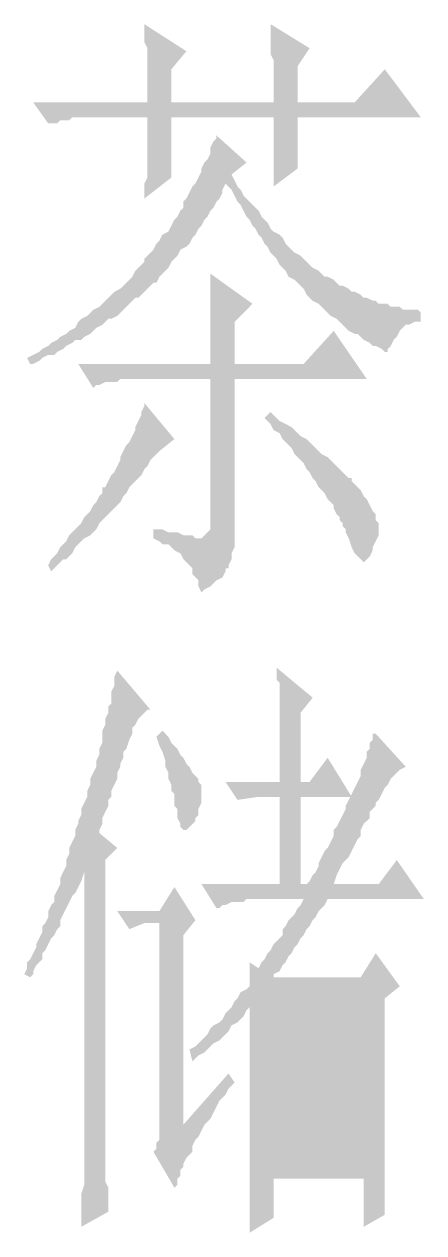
# Model space of a CAD drawing. Header units: millimetres. Extents: x -1120 to 100154, y -9529 to 14223.
# Drawn here: x 92912 to 93201, y 11198 to 12072 of the extents above; entities that cross this region are included whole.
import ezdxf

# ---------------------------------------------------------------- set-up
doc = ezdxf.new("R2010")
doc.units = ezdxf.units.MM
doc.layers.add('A-立面看线', color=7, linetype='Continuous')

msp = doc.modelspace()

# ---------------------------------------------------------------- hatches: boundary and pattern name
at = {"layer": 'A-立面看线'}
for points in [[(92998.75, 11946.12), (92998.75, 11950.47), (92998.75, 11957), (93000.92, 11961.35), (93000.92, 11965.7), (93000.92, 11970.05), (93000.92, 11974.4), (93000.92, 11978.76), (93000.92, 11983.11), (93000.92, 11987.46), (93000.92, 11991.81), (93000.92, 11996.16), (93000.92, 12000.51), (93000.92, 12004.86), (92957.41, 12004.86), (92953.06, 12004.86), (92950.88, 12004.86), (92946.53, 12004.86), (92944.35, 12002.69), (92940, 12002.69), (92937.83, 12002.69), (92935.65, 12000.51), (92931.3, 12000.51), (92929.12, 12000.51), (92918.24, 12015.74), (93000.92, 12015.74), (93000.92, 12020.09), (93000.92, 12024.45), (93000.92, 12028.8), (93000.92, 12033.15), (93000.92, 12037.5), (93000.92, 12041.85), (93000.92, 12046.2), (93000.92, 12050.56), (93000.92, 12054.91), (92998.75, 12059.26), (92998.75, 12063.61), (92998.75, 12070.14), (92998.75, 12072.31), (93029.21, 12052.73), (93018.33, 12039.68), (93018.33, 12015.74), (93092.3, 12015.74), (93092.3, 12020.09), (93092.3, 12024.45), (93092.3, 12028.8), (93092.3, 12033.15), (93092.3, 12037.5), (93092.3, 12041.85), (93092.3, 12046.2), (93090.13, 12050.56), (93090.13, 12054.91), (93090.13, 12059.26), (93090.13, 12063.61), (93090.13, 12070.14), (93090.13, 12072.31), (93118.41, 12054.91), (93109.71, 12041.85), (93109.71, 12015.74), (93151.05, 12015.74), (93172.8, 12039.68), (93198.91, 12004.86), (93109.71, 12004.86), (93109.71, 12000.51), (93109.71, 11996.16), (93109.71, 11991.81), (93109.71, 11987.46), (93109.71, 11983.11), (93109.71, 11978.76), (93109.71, 11974.4), (93109.71, 11967.88), (93109.71, 11967.88), (93092.3, 11954.82), (93092.3, 12004.86), (93018.33, 12004.86), (93018.33, 11961.35), (92998.75, 11946.12)], [(93072.72, 11972.23), (93061.84, 11963.53), (93064.02, 11959.17), (93066.19, 11954.82), (93068.37, 11952.65), (93070.54, 11948.3), (93072.72, 11946.12), (93077.07, 11941.77), (93079.25, 11939.59), (93081.42, 11937.42), (93083.6, 11933.07), (93085.78, 11930.89), (93087.95, 11928.71), (93090.13, 11924.36), (93092.3, 11922.19), (93096.65, 11920.01), (93098.83, 11917.84), (93101.01, 11913.48), (93103.18, 11911.31), (93105.36, 11909.13), (93107.53, 11906.96), (93111.88, 11904.78), (93114.06, 11902.61), (93116.24, 11900.43), (93118.41, 11898.25), (93120.59, 11896.08), (93124.94, 11893.9), (93127.11, 11891.73), (93129.29, 11889.55), (93131.47, 11889.55), (93135.82, 11887.38), (93137.99, 11885.2), (93140.17, 11883.02), (93142.34, 11883.02), (93146.7, 11880.85), (93148.87, 11878.67), (93151.05, 11878.67), (93155.4, 11876.5), (93157.57, 11874.32), (93159.75, 11874.32), (93164.1, 11872.15), (93166.28, 11872.15), (93168.45, 11869.97), (93172.8, 11869.97), (93174.98, 11869.97), (93177.16, 11867.79), (93181.51, 11867.79), (93183.68, 11867.79), (93185.86, 11865.62), (93190.21, 11865.62), (93192.39, 11865.62), (93196.74, 11865.62), (93198.91, 11863.44), (93198.91, 11863.44), (93198.91, 11856.92), (93196.74, 11856.92), (93194.56, 11856.92), (93190.21, 11854.74), (93188.03, 11854.74), (93185.86, 11852.56), (93183.68, 11850.39), (93181.51, 11846.04), (93179.33, 11843.86), (93177.16, 11839.51), (93174.98, 11837.33), (93174.98, 11835.16), (93172.8, 11835.16), (93170.63, 11837.33), (93166.28, 11839.51), (93164.1, 11839.51), (93161.93, 11841.68), (93157.57, 11843.86), (93155.4, 11846.04), (93153.22, 11848.21), (93151.05, 11848.21), (93146.7, 11850.39), (93144.52, 11852.56), (93142.34, 11854.74), (93140.17, 11856.92), (93137.99, 11859.09), (93133.64, 11861.27), (93131.47, 11863.44), (93129.29, 11865.62), (93127.11, 11867.79), (93124.94, 11869.97), (93120.59, 11872.15), (93118.41, 11874.32), (93116.24, 11876.5), (93114.06, 11880.85), (93111.88, 11883.02), (93109.71, 11885.2), (93107.53, 11887.38), (93103.18, 11889.55), (93101.01, 11893.9), (93098.83, 11896.08), (93096.65, 11898.25), (93094.48, 11902.61), (93092.3, 11904.78), (93090.13, 11906.96), (93087.95, 11911.31), (93085.78, 11913.48), (93083.6, 11917.84), (93081.42, 11920.01), (93079.25, 11924.36), (93077.07, 11926.54), (93074.9, 11930.89), (93072.72, 11933.07), (93070.54, 11937.42), (93068.37, 11941.77), (93066.19, 11943.94), (93064.02, 11948.3), (93061.84, 11952.65), (93059.67, 11954.82), (93057.49, 11957), (93055.31, 11952.65), (93055.31, 11950.47), (93053.14, 11946.12), (93050.96, 11943.94), (93048.79, 11939.59), (93046.61, 11937.42), (93044.44, 11933.07), (93042.26, 11930.89), (93040.08, 11926.54), (93037.91, 11924.36), (93035.73, 11920.01), (93033.56, 11917.84), (93031.38, 11913.48), (93029.21, 11911.31), (93024.85, 11909.13), (93022.68, 11904.78), (93020.5, 11902.61), (93018.33, 11900.43), (93016.15, 11896.08), (93013.98, 11893.9), (93011.8, 11891.73), (93009.62, 11889.55), (93007.45, 11885.2), (93005.27, 11885.2), (93003.1, 11883.02), (93000.92, 11880.85), (92998.75, 11878.67), (92996.57, 11876.5), (92994.39, 11874.32), (92992.22, 11874.32), (92990.04, 11872.15), (92987.87, 11869.97), (92985.69, 11867.79), (92983.52, 11865.62), (92981.34, 11863.44), (92979.16, 11861.27), (92974.81, 11859.09), (92972.64, 11859.09), (92970.46, 11856.92), (92968.29, 11854.74), (92963.93, 11852.56), (92961.76, 11850.39), (92959.58, 11848.21), (92955.23, 11846.04), (92953.06, 11843.86), (92948.7, 11843.86), (92946.53, 11841.68), (92942.18, 11839.51), (92940, 11837.33), (92935.65, 11835.16), (92933.47, 11832.98), (92929.12, 11832.98), (92924.77, 11830.81), (92922.6, 11828.63), (92918.24, 11826.45), (92916.07, 11826.45), (92913.89, 11830.81), (92918.24, 11832.98), (92922.6, 11835.16), (92924.77, 11837.33), (92929.12, 11839.51), (92931.3, 11841.68), (92935.65, 11843.86), (92937.83, 11846.04), (92942.18, 11848.21), (92944.35, 11850.39), (92948.7, 11852.56), (92950.88, 11856.92), (92953.06, 11859.09), (92957.41, 11861.27), (92959.58, 11863.44), (92961.76, 11865.62), (92966.11, 11867.79), (92968.29, 11869.97), (92970.46, 11872.15), (92972.64, 11874.32), (92974.81, 11876.5), (92976.99, 11878.67), (92981.34, 11880.85), (92983.52, 11883.02), (92985.69, 11885.2), (92987.87, 11887.38), (92990.04, 11889.55), (92992.22, 11893.9), (92994.39, 11896.08), (92996.57, 11898.25), (92998.75, 11900.43), (92998.75, 11902.61), (93000.92, 11904.78), (93003.1, 11906.96), (93005.27, 11909.13), (93005.27, 11909.13), (93007.45, 11913.48), (93009.62, 11915.66), (93011.8, 11920.01), (93016.15, 11922.19), (93018.33, 11926.54), (93020.5, 11930.89), (93022.68, 11933.07), (93024.85, 11937.42), (93027.03, 11939.59), (93027.03, 11943.94), (93029.21, 11946.12), (93031.38, 11950.47), (93033.56, 11954.82), (93035.73, 11957), (93037.91, 11961.35), (93040.08, 11965.7), (93040.08, 11967.88), (93042.26, 11972.23), (93044.44, 11974.4), (93046.61, 11978.76), (93046.61, 11983.11), (93048.79, 11987.46), (93050.96, 11989.63), (93050.96, 11991.81), (93072.72, 11972.23)], [(93046.61, 11826.45), (93046.61, 11830.81), (93046.61, 11837.33), (93046.61, 11841.68), (93046.61, 11848.21), (93046.61, 11852.56), (93046.61, 11856.92), (93046.61, 11861.27), (93046.61, 11865.62), (93046.61, 11869.97), (93046.61, 11874.32), (93046.61, 11878.67), (93046.61, 11883.02), (93046.61, 11885.2), (93046.61, 11889.55), (93046.61, 11891.73), (93077.07, 11869.97), (93064.02, 11856.92), (93064.02, 11826.45), (93114.06, 11826.45), (93135.82, 11850.39), (93159.75, 11815.58), (93064.02, 11815.58), (93064.02, 11704.61), (93064.02, 11698.09), (93064.02, 11693.74), (93061.84, 11689.38), (93061.84, 11685.03), (93059.67, 11680.68), (93059.67, 11678.51), (93057.49, 11678.51), (93057.49, 11676.33), (93055.31, 11671.98), (93050.96, 11669.8), (93048.79, 11667.63), (93046.61, 11665.45), (93042.26, 11663.27), (93040.08, 11661.1), (93037.91, 11665.45), (93037.91, 11669.8), (93035.73, 11671.98), (93033.56, 11674.15), (93033.56, 11678.51), (93031.38, 11680.68), (93029.21, 11682.86), (93027.03, 11685.03), (93024.85, 11689.38), (93020.5, 11691.56), (93018.33, 11693.74), (93016.15, 11695.91), (93011.8, 11695.91), (93009.62, 11698.09), (93005.27, 11700.26), (93005.27, 11700.26), (93005.27, 11706.79), (93009.62, 11706.79), (93011.8, 11706.79), (93016.15, 11704.61), (93020.5, 11704.61), (93022.68, 11704.61), (93027.03, 11702.44), (93029.21, 11702.44), (93031.38, 11702.44), (93033.56, 11702.44), (93035.73, 11700.26), (93037.91, 11700.26), (93040.08, 11700.26), (93042.26, 11702.44), (93044.44, 11704.61), (93046.61, 11706.79), (93046.61, 11711.14), (93046.61, 11715.49), (93046.61, 11815.58), (92992.22, 11815.58), (92987.87, 11815.58), (92985.69, 11815.58), (92981.34, 11815.58), (92979.16, 11813.4), (92974.81, 11813.4), (92972.64, 11813.4), (92970.46, 11813.4), (92966.11, 11811.22), (92963.93, 11811.22), (92961.76, 11809.05), (92950.88, 11826.45), (93046.61, 11826.45)], [(92998.75, 11798.17), (93020.5, 11772.06), (93009.62, 11763.36), (93007.45, 11761.18), (93003.1, 11756.83), (93000.92, 11752.48), (92998.75, 11750.3), (92996.57, 11745.95), (92994.39, 11743.78), (92990.04, 11739.43), (92987.87, 11737.25), (92985.69, 11732.9), (92983.52, 11730.72), (92981.34, 11726.37), (92979.16, 11724.2), (92976.99, 11722.02), (92972.64, 11717.67), (92970.46, 11715.49), (92968.29, 11713.32), (92966.11, 11711.14), (92963.93, 11706.79), (92961.76, 11704.61), (92959.58, 11702.44), (92955.23, 11700.26), (92953.06, 11698.09), (92950.88, 11695.91), (92948.7, 11693.74), (92946.53, 11689.38), (92944.35, 11687.21), (92942.18, 11685.03), (92940, 11685.03), (92937.83, 11682.86), (92935.65, 11680.68), (92933.47, 11678.51), (92931.3, 11676.33), (92929.12, 11680.68), (92931.3, 11685.03), (92933.47, 11687.21), (92935.65, 11689.38), (92937.83, 11693.74), (92940, 11695.91), (92942.18, 11698.09), (92944.35, 11702.44), (92946.53, 11704.61), (92950.88, 11708.97), (92953.06, 11711.14), (92955.23, 11715.49), (92957.41, 11717.67), (92959.58, 11719.84), (92961.76, 11724.2), (92963.93, 11726.37), (92966.11, 11730.72), (92968.29, 11732.9), (92968.29, 11737.25), (92970.46, 11737.25), (92972.64, 11741.6), (92974.81, 11745.95), (92976.99, 11748.13), (92979.16, 11752.48), (92981.34, 11756.83), (92981.34, 11759.01), (92983.52, 11763.36), (92985.69, 11767.71), (92987.87, 11769.89), (92990.04, 11774.24), (92992.22, 11778.59), (92992.22, 11780.76), (92994.39, 11785.12), (92996.57, 11789.47), (92996.57, 11791.64), (92998.75, 11795.99), (92998.75, 11798.17), (92998.75, 11798.17)], [(93085.78, 11787.29), (93090.13, 11791.64), (93092.3, 11789.47), (93096.65, 11785.12), (93101.01, 11782.94), (93105.36, 11780.76), (93109.71, 11776.41), (93111.88, 11774.24), (93116.24, 11772.06), (93118.41, 11769.89), (93122.76, 11765.53), (93124.94, 11763.36), (93127.11, 11761.18), (93131.47, 11759.01), (93133.64, 11756.83), (93135.82, 11754.66), (93137.99, 11752.48), (93140.17, 11750.3), (93142.34, 11748.13), (93144.52, 11745.95), (93146.7, 11743.78), (93148.87, 11743.78), (93148.87, 11741.6), (93151.05, 11739.43), (93153.22, 11737.25), (93153.22, 11737.25), (93155.4, 11735.07), (93157.57, 11730.72), (93159.75, 11728.55), (93161.93, 11724.2), (93164.1, 11719.84), (93166.28, 11717.67), (93166.28, 11713.32), (93168.45, 11711.14), (93168.45, 11706.79), (93168.45, 11706.79), (93168.45, 11702.44), (93166.28, 11698.09), (93164.1, 11693.74), (93164.1, 11691.56), (93161.93, 11687.21), (93159.75, 11685.03), (93157.57, 11682.86), (93157.57, 11682.86), (93155.4, 11685.03), (93153.22, 11687.21), (93151.05, 11689.38), (93148.87, 11693.74), (93146.7, 11700.26), (93144.52, 11704.61), (93144.52, 11706.79), (93142.34, 11708.97), (93142.34, 11711.14), (93140.17, 11713.32), (93140.17, 11715.49), (93137.99, 11717.67), (93135.82, 11722.02), (93135.82, 11724.2), (93133.64, 11726.37), (93131.47, 11728.55), (93129.29, 11732.9), (93127.11, 11735.07), (93124.94, 11737.25), (93122.76, 11741.6), (93120.59, 11743.78), (93118.41, 11748.13), (93116.24, 11750.3), (93114.06, 11754.66), (93111.88, 11756.83), (93107.53, 11761.18), (93105.36, 11765.53), (93103.18, 11767.71), (93098.83, 11772.06), (93096.65, 11776.41), (93092.3, 11778.59), (93090.13, 11782.94), (93085.78, 11787.29), (93085.78, 11787.29)], [(93074.9, 11197.67), (93074.9, 11204.2), (93074.9, 11208.55), (93074.9, 11215.07), (93074.9, 11219.43), (93074.9, 11223.78), (93074.9, 11228.13), (93074.9, 11234.66), (93074.9, 11239.01), (93074.9, 11243.36), (93074.9, 11245.53), (93074.9, 11249.89), (93074.9, 11254.24), (93074.9, 11258.59), (93074.9, 11260.76), (93074.9, 11265.12), (93074.9, 11360.85), (93072.72, 11358.67), (93070.54, 11354.32), (93068.37, 11352.15), (93066.19, 11349.97), (93061.84, 11347.79), (93059.67, 11343.44), (93057.49, 11341.27), (93055.31, 11339.09), (93053.14, 11336.92), (93048.79, 11334.74), (93046.61, 11332.56), (93044.44, 11330.39), (93042.26, 11328.21), (93037.91, 11326.04), (93035.73, 11323.86), (93033.56, 11321.68), (93031.38, 11330.39), (93035.73, 11332.56), (93037.91, 11334.74), (93040.08, 11336.92), (93042.26, 11339.09), (93044.44, 11341.27), (93046.61, 11345.62), (93048.79, 11347.79), (93053.14, 11349.97), (93055.31, 11352.15), (93057.49, 11356.5), (93059.67, 11358.67), (93061.84, 11360.85), (93064.02, 11365.2), (93066.19, 11367.38), (93068.37, 11371.73), (93072.72, 11373.9), (93074.9, 11376.08), (93074.9, 11378.25), (93074.9, 11393.48), (93081.42, 11389.13), (93083.6, 11393.48), (93085.78, 11395.66), (93087.95, 11400.01), (93090.13, 11402.19), (93092.3, 11406.54), (93096.65, 11410.89), (93098.83, 11413.07), (93098.83, 11417.42), (93101.01, 11419.59), (93103.18, 11423.94), (93105.36, 11426.12), (93107.53, 11428.3), (93109.71, 11432.65), (93111.88, 11434.82), (93114.06, 11439.17), (93081.42, 11439.17), (93077.07, 11439.17), (93072.72, 11439.17), (93070.54, 11437), (93068.37, 11437), (93064.02, 11437), (93061.84, 11437), (93057.49, 11434.82), (93055.31, 11434.82), (93053.14, 11432.65), (93050.96, 11432.65), (93040.08, 11450.05), (93096.65, 11450.05), (93096.65, 11513.15), (93081.42, 11513.15), (93066.19, 11510.97), (93057.49, 11524.03), (93096.65, 11524.03), (93096.65, 11530.56), (93096.65, 11537.08), (93096.65, 11543.61), (93096.65, 11550.14), (93096.65, 11554.49), (93096.65, 11561.02), (93096.65, 11565.37), (93096.65, 11569.72), (93096.65, 11574.07), (93096.65, 11578.42), (93096.65, 11582.77), (93096.65, 11587.12), (93096.65, 11591.48), (93096.65, 11595.83), (93094.48, 11598), (93094.48, 11600.18), (93094.48, 11604.53), (93094.48, 11606.71), (93094.48, 11606.71), (93120.59, 11584.95), (93111.88, 11574.07), (93111.88, 11524.03), (93118.41, 11524.03), (93131.47, 11541.43), (93148.87, 11513.15), (93111.88, 11513.15), (93111.88, 11450.05), (93116.24, 11450.05), (93118.41, 11452.23), (93120.59, 11456.58), (93122.76, 11458.76), (93124.94, 11463.11), (93124.94, 11465.28), (93127.11, 11469.63), (93129.29, 11473.99), (93131.47, 11476.16), (93133.64, 11480.51), (93135.82, 11484.86), (93135.82, 11489.22), (93137.99, 11491.39), (93140.17, 11495.74), (93142.34, 11500.09), (93144.52, 11504.45), (93144.52, 11506.62), (93146.7, 11510.97), (93148.87, 11515.33), (93151.05, 11519.68), (93153.22, 11524.03), (93155.4, 11528.38), (93155.4, 11532.73), (93157.57, 11537.08), (93159.75, 11541.43), (93159.75, 11545.79), (93161.93, 11547.96), (93161.93, 11552.31), (93164.1, 11554.49), (93164.1, 11558.84), (93166.28, 11558.84), (93188.03, 11534.91), (93183.68, 11532.73), (93181.51, 11530.56), (93179.33, 11528.38), (93177.16, 11526.2), (93174.98, 11521.85), (93172.8, 11519.68), (93170.63, 11515.33), (93168.45, 11510.97), (93168.45, 11510.97), (93166.28, 11508.8), (93166.28, 11506.62), (93164.1, 11504.45), (93161.93, 11502.27), (93161.93, 11497.92), (93159.75, 11495.74), (93157.57, 11493.57), (93155.4, 11489.22), (93155.4, 11484.86), (93153.22, 11482.69), (93151.05, 11478.34), (93148.87, 11473.99), (93146.7, 11469.63), (93142.34, 11465.28), (93140.17, 11460.93), (93137.99, 11456.58), (93135.82, 11450.05), (93133.64, 11450.05), (93168.45, 11450.05), (93181.51, 11467.46), (93201.09, 11439.17), (93131.47, 11439.17), (93129.29, 11434.82), (93127.11, 11432.65), (93124.94, 11430.47), (93122.76, 11426.12), (93120.59, 11423.94), (93118.41, 11419.59), (93116.24, 11417.42), (93114.06, 11413.07), (93111.88, 11410.89), (93109.71, 11406.54), (93107.53, 11404.36), (93105.36, 11400.01), (93103.18, 11397.84), (93101.01, 11393.48), (93098.83, 11391.31), (93096.65, 11386.96), (93092.3, 11384.78), (93092.3, 11382.61), (93155.4, 11382.61), (93166.28, 11400.01), (93183.68, 11376.08), (93172.8, 11367.38), (93172.8, 11267.29), (93172.8, 11265.12), (93172.8, 11260.76), (93172.8, 11258.59), (93172.8, 11254.24), (93172.8, 11249.89), (93172.8, 11245.53), (93172.8, 11241.18), (93172.8, 11236.83), (93172.8, 11232.48), (93172.8, 11225.95), (93172.8, 11221.6), (93172.8, 11215.07), (93172.8, 11210.72), (93157.57, 11202.02), (93157.57, 11236.83), (93092.3, 11236.83), (93092.3, 11208.55), (93074.9, 11197.67)], [(92953.06, 11202.02), (92953.06, 11208.55), (92953.06, 11215.07), (92953.06, 11221.6), (92953.06, 11225.95), (92955.23, 11232.48), (92955.23, 11239.01), (92955.23, 11243.36), (92955.23, 11247.71), (92955.23, 11254.24), (92955.23, 11258.59), (92955.23, 11262.94), (92955.23, 11267.29), (92955.23, 11271.64), (92955.23, 11275.99), (92955.23, 11280.35), (92955.23, 11282.52), (92955.23, 11286.87), (92955.23, 11289.05), (92955.23, 11291.22), (92955.23, 11295.58), (92955.23, 11297.75), (92955.23, 11299.93), (92955.23, 11458.76), (92953.06, 11452.23), (92950.88, 11447.88), (92948.7, 11443.53), (92946.53, 11441.35), (92944.35, 11437), (92942.18, 11432.65), (92940, 11428.3), (92937.83, 11423.94), (92937.83, 11419.59), (92935.65, 11417.42), (92933.47, 11413.07), (92931.3, 11410.89), (92929.12, 11406.54), (92926.95, 11402.19), (92924.77, 11400.01), (92924.77, 11395.66), (92922.6, 11393.48), (92920.42, 11391.31), (92918.24, 11386.96), (92918.24, 11384.78), (92916.07, 11382.61), (92911.72, 11384.78), (92913.89, 11389.13), (92913.89, 11393.48), (92916.07, 11395.66), (92918.24, 11400.01), (92920.42, 11404.36), (92920.42, 11406.54), (92922.6, 11410.89), (92924.77, 11415.24), (92924.77, 11419.59), (92926.95, 11421.77), (92929.12, 11426.12), (92929.12, 11430.47), (92931.3, 11434.82), (92933.47, 11437), (92933.47, 11441.35), (92935.65, 11445.7), (92937.83, 11450.05), (92937.83, 11454.4), (92940, 11458.76), (92942.18, 11463.11), (92942.18, 11467.46), (92944.35, 11471.81), (92944.35, 11476.16), (92946.53, 11480.51), (92948.7, 11484.86), (92948.7, 11489.22), (92950.88, 11493.57), (92950.88, 11495.74), (92953.06, 11500.09), (92953.06, 11504.45), (92955.23, 11508.8), (92957.41, 11513.15), (92957.41, 11517.5), (92959.58, 11521.85), (92959.58, 11526.2), (92961.76, 11530.56), (92963.93, 11534.91), (92963.93, 11539.26), (92966.11, 11543.61), (92966.11, 11547.96), (92968.29, 11552.31), (92968.29, 11556.66), (92968.29, 11561.02), (92970.46, 11565.37), (92970.46, 11569.72), (92972.64, 11574.07), (92972.64, 11578.42), (92974.81, 11580.6), (92974.81, 11584.95), (92974.81, 11589.3), (92976.99, 11593.65), (92976.99, 11598), (92976.99, 11600.18), (92979.16, 11604.53), (93003.1, 11576.25), (93000.92, 11576.25), (92998.75, 11574.07), (92996.57, 11571.89), (92994.39, 11569.72), (92992.22, 11565.37), (92990.04, 11563.19), (92990.04, 11558.84), (92987.87, 11554.49), (92985.69, 11547.96), (92983.52, 11545.79), (92983.52, 11541.43), (92981.34, 11537.08), (92981.34, 11534.91), (92979.16, 11530.56), (92979.16, 11526.2), (92976.99, 11521.85), (92974.81, 11517.5), (92974.81, 11513.15), (92972.64, 11510.97), (92972.64, 11506.62), (92970.46, 11502.27), (92968.29, 11497.92), (92968.29, 11493.57), (92966.11, 11489.22), (92966.11, 11487.04), (92979.16, 11476.16), (92970.46, 11467.46), (92970.46, 11284.7), (92970.46, 11282.52), (92970.46, 11278.17), (92970.46, 11273.82), (92970.46, 11269.47), (92970.46, 11265.12), (92970.46, 11262.94), (92970.46, 11258.59), (92970.46, 11254.24), (92970.46, 11247.71), (92970.46, 11243.36), (92970.46, 11239.01), (92970.46, 11234.66), (92972.64, 11230.3), (92972.64, 11223.78), (92972.64, 11219.43), (92972.64, 11215.07), (92972.64, 11212.9), (92953.06, 11202.02)], [(93007.45, 11556.66), (93011.8, 11561.02), (93016.15, 11556.66), (93018.33, 11552.31), (93022.68, 11547.96), (93024.85, 11543.61), (93027.03, 11541.43), (93029.21, 11537.08), (93031.38, 11534.91), (93033.56, 11530.56), (93035.73, 11528.38), (93037.91, 11526.2), (93037.91, 11524.03), (93040.08, 11521.85), (93040.08, 11519.68), (93040.08, 11517.5), (93040.08, 11513.15), (93040.08, 11508.8), (93037.91, 11504.45), (93037.91, 11500.09), (93035.73, 11497.92), (93035.73, 11495.74), (93031.38, 11491.39), (93029.21, 11489.22), (93027.03, 11489.22), (93024.85, 11491.39), (93024.85, 11493.57), (93022.68, 11497.92), (93022.68, 11502.27), (93022.68, 11504.45), (93020.5, 11506.62), (93020.5, 11510.97), (93020.5, 11515.33), (93018.33, 11517.5), (93018.33, 11521.85), (93016.15, 11526.2), (93016.15, 11530.56), (93013.98, 11534.91), (93013.98, 11539.26), (93011.8, 11545.79), (93009.62, 11550.14), (93007.45, 11556.66), (93007.45, 11556.66), (93007.45, 11556.66)], [(93027.03, 11275.99), (93059.67, 11312.98), (93064.02, 11306.45), (93059.67, 11302.1), (93057.49, 11297.75), (93053.14, 11293.4), (93050.96, 11289.05), (93048.79, 11284.7), (93046.61, 11280.35), (93042.26, 11275.99), (93040.08, 11271.64), (93037.91, 11267.29), (93035.73, 11265.12), (93033.56, 11260.76), (93033.56, 11256.41), (93031.38, 11254.24), (93029.21, 11252.06), (93027.03, 11247.71), (93027.03, 11245.53), (93024.85, 11243.36), (93024.85, 11239.01), (93022.68, 11236.83), (93022.68, 11234.66), (93022.68, 11232.48), (93020.5, 11230.3), (93005.27, 11256.41), (93007.45, 11258.59), (93007.45, 11262.94), (93009.62, 11265.12), (93009.62, 11269.47), (93009.62, 11273.82), (93009.62, 11280.35), (93009.62, 11284.7), (93009.62, 11421.77), (92998.75, 11421.77), (92987.87, 11417.42), (92979.16, 11430.47), (93009.62, 11430.47), (93020.5, 11447.88), (93035.73, 11423.94), (93027.03, 11413.07), (93027.03, 11275.99)], [(93092.3, 11371.73), (93092.3, 11315.16), (93157.57, 11315.16), (93157.57, 11371.73), (93092.3, 11371.73)], [(93092.3, 11304.28), (93092.3, 11247.71), (93157.57, 11247.71), (93157.57, 11304.28), (93092.3, 11304.28)]]:
    msp.add_hatch(color=256, dxfattribs=at).paths.add_polyline_path(points)

doc.saveas('drawing.dxf')
